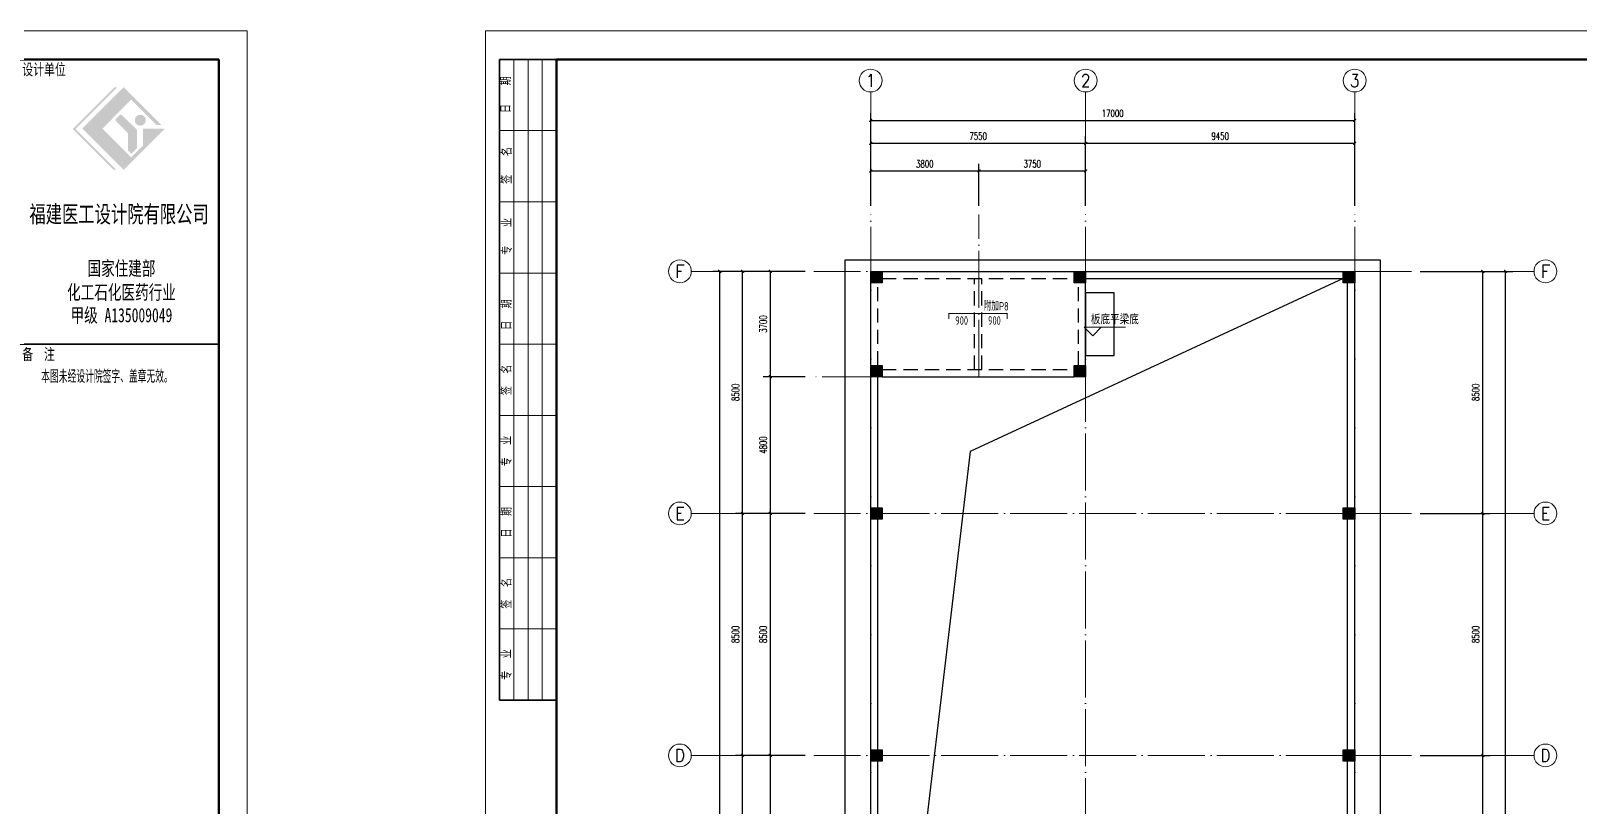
# Model space of a CAD drawing. Extents: x 3968514 to 5230306, y -516551 to -228246.
# Drawn here: x 4929560 to 4983969, y -460232 to -432979 of the extents above; entities that cross this region are included whole.
import ezdxf
from ezdxf.enums import TextEntityAlignment as Align

# ---------------------------------------------------------------- set-up
doc = ezdxf.new("R2010")
doc.units = 0
doc.header["$LTSCALE"] = 1000
doc.header["$MEASUREMENT"] = 0
for name, pattern in [('DASHED', [0.75, 0.5, -0.25]), ('DOTE', [2.42, 2, -0.2, 0.02, -0.2]), ('P_Dash1', [5, 4, -1])]:
    doc.linetypes.add(name, pattern=pattern)
for name, color, linetype, lineweight in [('AXIS', 3, 'Continuous', 15), ('AXIS_TEXT', 7, 'Continuous', 15), ('BEAM', 4, 'Continuous', 25), ('BEAM-DASHED', 4, 'P_Dash1', 25), ('COLUMN-HATCH', 251, 'Continuous', 25), ('DIM_ELEV', 3, 'Continuous', 15), ('DOTE', 1, 'DOTE', 9), ('FLOOR-REIN-TEXT', 7, 'Continuous', 25), ('FLOOR-REIN-UP', 15, 'Continuous', 35), ('FLOOR-REIN-UP-DIM', 142, 'Continuous', 25), ('FLOOR-REIN-UP-TEXT', 7, 'Continuous', 25), ('FRAME', 3, 'Continuous', 18), ('HOLE', 7, 'Continuous', 25), ('PUB_DIM', 3, 'Continuous', 15)]:
    doc.layers.add(name, color=color, linetype=linetype, lineweight=lineweight)
doc.layers.add('COLUMN', color=9, linetype='Continuous')
doc.layers.add('PUB_TEXT', color=7, linetype='Continuous')
doc.styles.add('_TCH_AXIS', font='COMPLEX', dxfattribs={"bigfont": 'GBCBIG'})
doc.styles.add('_TCH_DIM', font='SIMPLEX', dxfattribs={"bigfont": 'GBCBIG'})
doc.styles.add('_TCH_DIM_T3', font='SIMPLEX.shx', dxfattribs={"width": 0.7, "bigfont": 'GBCBIG.shx'})
doc.styles.add('COMPLEX', font='COMPLEX')
doc.styles.add('DXFS', font='txt.shx', dxfattribs={"width": 0.7, "bigfont": 'dxfs.shx'})
doc.styles.add('FRAME', font='simhei.ttf', dxfattribs={"width": 0.7})
doc.styles.add('Pkpmeng', font='Pkpmeng', dxfattribs={"bigfont": 'pkpmchn'})
doc.dimstyles.new('_TCH_ARCH&&100', dxfattribs={"dimtxt": 255, "dimasz": 100, "dimexe": 250, "dimexo": 300, "dimgap": 122.5, "dimtad": 1, "dimdec": 0, "dimzin": 0, "dimdsep": 46, "dimtxsty": '_TCH_DIM_T3', "dimblk": 'ARCHTICK', "dimcen": 0.09, "dimclrt": 7, "dimazin": 2, "dimtfac": 1, "dimtdec": 0, "dimtix": 1, "dimtmove": 2, "dimatfit": 3, "dimfxl": 150, "dimtolj": 1, "dimtzin": 0, "dimarcsym": 0})

# ---------------------------------------------------------------- blocks, each defined once
blk = doc.blocks.new('A$C0B803521')
at = {"layer": 'FRAME'}
h = blk.add_hatch(color=256, dxfattribs=at)
h.paths.add_polyline_path([(-21025, 90227), (-20017, 91236), (-19135, 90354), (-18955, 90354), (-20278, 91677), (-21728, 90227), (-20278, 88777), (-18828, 90227), (-19604, 90227), (-19604, 89631), (-20017, 89218)], flags=0)
edge = h.paths.add_edge_path(flags=0)
edge.add_arc((-20199, 90039), 69.1, 0, 45, ccw=False)
edge.add_line((-20130, 90039), (-20130, 89455))
edge.add_line((-20130, 89455), (-20014, 89339))
edge.add_line((-20014, 89339), (-19815, 89537))
edge.add_line((-19815, 89537), (-19815, 90148))
edge.add_arc((-19884, 90148), 69.1, 360, 405)
edge.add_line((-19835, 90197), (-20329, 90690))
edge.add_arc((-20378, 90642), 69.1, 45, 135)
edge.add_line((-20426, 90690), (-20541, 90576))
edge.add_arc((-20492, 90527), 69.1, 135, 225)
edge.add_line((-20541, 90478), (-20150, 90088))
edge = h.paths.add_edge_path(flags=0)
edge.add_arc((-19698, 90520), 192, 0, 180)
edge.add_arc((-19698, 90520), 192, 180, 360)
h.paths.add_polyline_path([(-20637, 88777), (-20539, 88777), (-21971, 90208), (-20502, 91677), (-20600, 91677), (-22068, 90208)], flags=0)
at = {"layer": 'FRAME', "lineweight": 18}
for p, q in [((-100043, 93652), (-100043, 34252)), ((-15943, 93652), (-100043, 93652)), ((-15943, 34252), (-15943, 93652))]:
    blk.add_line(p, q, dxfattribs=at)
at = {"layer": 'FRAME', "lineweight": 35}
for p, q in [((-97543, 92652), (-99543, 92652)), ((-99543, 92652), (-99543, 70152)), ((-23943, 82652), (-16943, 82652))]:
    blk.add_line(p, q, dxfattribs=at)
at = {"layer": 'FRAME', "lineweight": 140}
for p, q in [((-97543, 92652), (-97543, 35252)), ((-16943, 92652), (-97543, 92652)), ((-16943, 35252), (-16943, 92652))]:
    blk.add_line(p, q, dxfattribs=at)
at = {"layer": 'FRAME', "lineweight": 18}
for points in [[(-99043, 70152), (-99043, 92652)], [(-98543, 70152), (-98543, 92652)], [(-98043, 70152), (-98043, 92652)], [(-97543, 90152), (-99543, 90152)], [(-97543, 87652), (-99543, 87652)], [(-97543, 85152), (-99543, 85152)], [(-97543, 82652), (-99543, 82652)], [(-97543, 80152), (-99543, 80152)], [(-97543, 77652), (-99543, 77652)], [(-97543, 75152), (-99543, 75152)], [(-97543, 72652), (-99543, 72652)]]:
    blk.add_lwpolyline(points, dxfattribs=at)
at = {"layer": 'FRAME', "lineweight": 35}
blk.add_lwpolyline([(-97543, 70152), (-99543, 70152)], dxfattribs=at)
at = {"layer": 'FRAME', "style": 'FRAME'}
for s, insert, char_height, width, attachment_point in [('设计单位', (-23843, 92502), 400, 2368.14, 1), ('福建医工设计院有限公司', (-20443, 87187), 600, 9859.32, 5), ('国家住建部', (-20359, 85288), 500, 2944.75, 5), ('化工石化医药行业', (-20359, 84447), 500, 4781.36, 5), ('甲级 A135009049', (-20359, 83644), 500, 4439.66, 5), ('备  注', (-23843, 82502), 400, 1758.31, 1), ('{\\W0.55;本图未经设计院签字、盖章无效。}', (-23176, 81291), 400, 6834.92, 7)]:
    blk.add_mtext(s, dxfattribs=dict(at, insert=insert, char_height=char_height, width=width, attachment_point=attachment_point))
at = {"layer": 'FRAME', "char_height": 350, "attachment_point": 5, "rotation": 90, "style": 'DXFS'}
for s, insert, width in [('日   期', (-99319, 91415), 1350.55), ('签   名   ', (-99289, 88930), 1430.08), ('专   业', (-99284, 86439), 1489.43), ('日  期', (-99293, 83691), 1132.5), ('签  名   ', (-99293, 81402), 1185), ('专  业', (-99293, 78902), 1132.5), ('日  期', (-99293, 76402), 1132.5), ('签  名   ', (-99293, 73902), 1185)]:
    blk.add_mtext(s, dxfattribs=dict(at, insert=insert, width=width))
at = {"layer": 'FRAME', "lineweight": 18, "insert": (-99293, 71402), "char_height": 350, "width": 1132.5, "attachment_point": 5, "rotation": 90, "style": 'DXFS'}
blk.add_mtext('专  业', dxfattribs=at)
blk = doc.blocks.new('_AXISO')
blk.add_circle((0, 0), 0.5)
at = {"layer": 'AXIS_TEXT', "style": 'COMPLEX', "width": 1.041667}
blk.add_attdef('A', text='', height=0.56, dxfattribs=at).set_placement((-0.25, -0.28), (0.25, -0.28), align=Align.FIT)
blk = doc.blocks.new('_ArchTick')
at = {"color": 0, "linetype": 'ByBlock', "const_width": 0.4}
blk.add_lwpolyline([(-0.5, -0.5), (0.5, 0.5)], dxfattribs=at)
blk = doc.blocks.new('*D1344')
at = {"layer": 'AXIS', "color": 0, "lineweight": -2, "transparency": 16777216}
for p, q in [((0, 2300), (0, 5550)), ((17000, 2300), (17000, 5550)), ((0, 5300), (17000, 5300))]:
    blk.add_line(p, q, dxfattribs=at)
at = {"layer": 'Defpoints', "color": 0, "transparency": 16777216}
for p in [(17000, 5300), (0, 2000), (17000, 2000)]:
    blk.add_point(p, dxfattribs=at)
at = {"layer": 'AXIS', "color": 0, "lineweight": -2, "transparency": 16777216, "xscale": 100, "yscale": 100, "zscale": 100, "rotation": 180}
blk.add_blockref('_ArchTick', (0, 5300), dxfattribs=at)
at = {"layer": 'AXIS', "color": 0, "lineweight": -2, "transparency": 16777216, "xscale": 100, "yscale": 100, "zscale": 100}
blk.add_blockref('_ArchTick', (17000, 5300), dxfattribs=at)
at = {"layer": 'AXIS', "color": 7, "transparency": 16777216, "insert": (8500, 5550), "char_height": 255, "attachment_point": 5, "style": '_TCH_DIM_T3'}
blk.add_mtext('\\A1;17000', dxfattribs=at)
blk = doc.blocks.new('*D1345')
at = {"layer": 'AXIS', "color": 0, "lineweight": -2, "transparency": 16777216}
for p, q in [((0, 2300), (0, 4750)), ((0, 4500), (7550, 4500)), ((7550, 2300), (7550, 4750))]:
    blk.add_line(p, q, dxfattribs=at)
at = {"layer": 'Defpoints', "color": 0, "transparency": 16777216}
for p in [(7550, 4500), (0, 2000), (7550, 2000)]:
    blk.add_point(p, dxfattribs=at)
at = {"layer": 'AXIS', "color": 0, "lineweight": -2, "transparency": 16777216, "xscale": 100, "yscale": 100, "zscale": 100, "rotation": 180}
blk.add_blockref('_ArchTick', (0, 4500), dxfattribs=at)
at = {"layer": 'AXIS', "color": 0, "lineweight": -2, "transparency": 16777216, "xscale": 100, "yscale": 100, "zscale": 100}
blk.add_blockref('_ArchTick', (7550, 4500), dxfattribs=at)
at = {"layer": 'AXIS', "color": 7, "transparency": 16777216, "insert": (3775, 4750), "char_height": 255, "attachment_point": 5, "style": '_TCH_DIM_T3'}
blk.add_mtext('\\A1;7550', dxfattribs=at)
blk = doc.blocks.new('*D1346')
at = {"layer": 'AXIS', "color": 0, "lineweight": -2, "transparency": 16777216}
for p, q in [((7550, 2300), (7550, 4750)), ((7550, 4500), (17000, 4500)), ((17000, 2300), (17000, 4750))]:
    blk.add_line(p, q, dxfattribs=at)
at = {"layer": 'Defpoints', "color": 0, "transparency": 16777216}
for p in [(17000, 4500), (7550, 2000), (17000, 2000)]:
    blk.add_point(p, dxfattribs=at)
at = {"layer": 'AXIS', "color": 0, "lineweight": -2, "transparency": 16777216, "xscale": 100, "yscale": 100, "zscale": 100, "rotation": 180}
blk.add_blockref('_ArchTick', (7550, 4500), dxfattribs=at)
at = {"layer": 'AXIS', "color": 0, "lineweight": -2, "transparency": 16777216, "xscale": 100, "yscale": 100, "zscale": 100}
blk.add_blockref('_ArchTick', (17000, 4500), dxfattribs=at)
at = {"layer": 'AXIS', "color": 7, "transparency": 16777216, "insert": (12275, 4750), "char_height": 255, "attachment_point": 5, "style": '_TCH_DIM_T3'}
blk.add_mtext('\\A1;9450', dxfattribs=at)
blk = doc.blocks.new('*D1347')
at = {"layer": 'AXIS', "color": 0, "lineweight": -2, "transparency": 16777216}
for p, q in [((19300, 0), (22550, 0)), ((22300, -42000), (22300, 0)), ((19300, -42000), (22550, -42000))]:
    blk.add_line(p, q, dxfattribs=at)
at = {"layer": 'Defpoints', "color": 0, "transparency": 16777216}
for p in [(19000, 0), (22300, 0), (19000, -42000)]:
    blk.add_point(p, dxfattribs=at)
at = {"layer": 'AXIS', "color": 0, "lineweight": -2, "transparency": 16777216, "xscale": 100, "yscale": 100, "zscale": 100}
for p, rotation in [((22300, 0), 90), ((22300, -42000), 270)]:
    blk.add_blockref('_ArchTick', p, dxfattribs=dict(at, rotation=rotation))
at = {"layer": 'AXIS', "color": 7, "transparency": 16777216, "insert": (22050, -21000), "char_height": 255, "attachment_point": 5, "rotation": 90, "style": '_TCH_DIM_T3'}
blk.add_mtext('\\A1;42000', dxfattribs=at)
blk = doc.blocks.new('*D1350')
at = {"layer": 'AXIS', "color": 0, "lineweight": -2, "transparency": 16777216}
for p, q in [((19300, -17000), (21750, -17000)), ((21500, -25500), (21500, -17000)), ((19300, -25500), (21750, -25500))]:
    blk.add_line(p, q, dxfattribs=at)
at = {"layer": 'Defpoints', "color": 0, "transparency": 16777216}
for p in [(19000, -17000), (21500, -17000), (19000, -25500)]:
    blk.add_point(p, dxfattribs=at)
at = {"layer": 'AXIS', "color": 0, "lineweight": -2, "transparency": 16777216, "xscale": 100, "yscale": 100, "zscale": 100}
for p, rotation in [((21500, -17000), 90), ((21500, -25500), 270)]:
    blk.add_blockref('_ArchTick', p, dxfattribs=dict(at, rotation=rotation))
at = {"layer": 'AXIS', "color": 7, "transparency": 16777216, "insert": (21250, -21250), "char_height": 255, "attachment_point": 5, "rotation": 90, "style": '_TCH_DIM_T3'}
blk.add_mtext('\\A1;8500', dxfattribs=at)
blk = doc.blocks.new('*D1351')
at = {"layer": 'AXIS', "color": 0, "lineweight": -2, "transparency": 16777216}
for p, q in [((19300, -8500), (21750, -8500)), ((21500, -17000), (21500, -8500)), ((19300, -17000), (21750, -17000))]:
    blk.add_line(p, q, dxfattribs=at)
at = {"layer": 'Defpoints', "color": 0, "transparency": 16777216}
for p in [(19000, -8500), (21500, -8500), (19000, -17000)]:
    blk.add_point(p, dxfattribs=at)
at = {"layer": 'AXIS', "color": 0, "lineweight": -2, "transparency": 16777216, "xscale": 100, "yscale": 100, "zscale": 100}
for p, rotation in [((21500, -8500), 90), ((21500, -17000), 270)]:
    blk.add_blockref('_ArchTick', p, dxfattribs=dict(at, rotation=rotation))
at = {"layer": 'AXIS', "color": 7, "transparency": 16777216, "insert": (21250, -12750), "char_height": 255, "attachment_point": 5, "rotation": 90, "style": '_TCH_DIM_T3'}
blk.add_mtext('\\A1;8500', dxfattribs=at)
blk = doc.blocks.new('*D1352')
at = {"layer": 'AXIS', "color": 0, "lineweight": -2, "transparency": 16777216}
for p, q in [((19300, 0), (21750, 0)), ((21500, -8500), (21500, 0)), ((19300, -8500), (21750, -8500))]:
    blk.add_line(p, q, dxfattribs=at)
at = {"layer": 'Defpoints', "color": 0, "transparency": 16777216}
for p in [(19000, 0), (21500, 0), (19000, -8500)]:
    blk.add_point(p, dxfattribs=at)
at = {"layer": 'AXIS', "color": 0, "lineweight": -2, "transparency": 16777216, "xscale": 100, "yscale": 100, "zscale": 100}
for p, rotation in [((21500, 0), 90), ((21500, -8500), 270)]:
    blk.add_blockref('_ArchTick', p, dxfattribs=dict(at, rotation=rotation))
at = {"layer": 'AXIS', "color": 7, "transparency": 16777216, "insert": (21250, -4250), "char_height": 255, "attachment_point": 5, "rotation": 90, "style": '_TCH_DIM_T3'}
blk.add_mtext('\\A1;8500', dxfattribs=at)
blk = doc.blocks.new('*D1353')
at = {"layer": 'AXIS', "color": 0, "lineweight": -2, "transparency": 16777216}
for p, q in [((-2300, 0), (-5550, 0)), ((-5300, -42000), (-5300, 0)), ((-2300, -42000), (-5550, -42000))]:
    blk.add_line(p, q, dxfattribs=at)
at = {"layer": 'Defpoints', "color": 0, "transparency": 16777216}
for p in [(-5300, 0), (-2000, 0), (-2000, -42000)]:
    blk.add_point(p, dxfattribs=at)
at = {"layer": 'AXIS', "color": 0, "lineweight": -2, "transparency": 16777216, "xscale": 100, "yscale": 100, "zscale": 100}
for p, rotation in [((-5300, 0), 90), ((-5300, -42000), 270)]:
    blk.add_blockref('_ArchTick', p, dxfattribs=dict(at, rotation=rotation))
at = {"layer": 'AXIS', "color": 7, "transparency": 16777216, "insert": (-5550, -21000), "char_height": 255, "attachment_point": 5, "rotation": 90, "style": '_TCH_DIM_T3'}
blk.add_mtext('\\A1;42000', dxfattribs=at)
blk = doc.blocks.new('*D1356')
at = {"layer": 'AXIS', "color": 0, "lineweight": -2, "transparency": 16777216}
for p, q in [((-2300, -17000), (-4750, -17000)), ((-4500, -25500), (-4500, -17000)), ((-2300, -25500), (-4750, -25500))]:
    blk.add_line(p, q, dxfattribs=at)
at = {"layer": 'Defpoints', "color": 0, "transparency": 16777216}
for p in [(-4500, -17000), (-2000, -17000), (-2000, -25500)]:
    blk.add_point(p, dxfattribs=at)
at = {"layer": 'AXIS', "color": 0, "lineweight": -2, "transparency": 16777216, "xscale": 100, "yscale": 100, "zscale": 100}
for p, rotation in [((-4500, -17000), 90), ((-4500, -25500), 270)]:
    blk.add_blockref('_ArchTick', p, dxfattribs=dict(at, rotation=rotation))
at = {"layer": 'AXIS', "color": 7, "transparency": 16777216, "insert": (-4750, -21250), "char_height": 255, "attachment_point": 5, "rotation": 90, "style": '_TCH_DIM_T3'}
blk.add_mtext('\\A1;8500', dxfattribs=at)
blk = doc.blocks.new('*D1357')
at = {"layer": 'AXIS', "color": 0, "lineweight": -2, "transparency": 16777216}
for p, q in [((-2300, -8500), (-4750, -8500)), ((-4500, -17000), (-4500, -8500)), ((-2300, -17000), (-4750, -17000))]:
    blk.add_line(p, q, dxfattribs=at)
at = {"layer": 'Defpoints', "color": 0, "transparency": 16777216}
for p in [(-4500, -8500), (-2000, -8500), (-2000, -17000)]:
    blk.add_point(p, dxfattribs=at)
at = {"layer": 'AXIS', "color": 0, "lineweight": -2, "transparency": 16777216, "xscale": 100, "yscale": 100, "zscale": 100}
for p, rotation in [((-4500, -8500), 90), ((-4500, -17000), 270)]:
    blk.add_blockref('_ArchTick', p, dxfattribs=dict(at, rotation=rotation))
at = {"layer": 'AXIS', "color": 7, "transparency": 16777216, "insert": (-4750, -12750), "char_height": 255, "attachment_point": 5, "rotation": 90, "style": '_TCH_DIM_T3'}
blk.add_mtext('\\A1;8500', dxfattribs=at)
blk = doc.blocks.new('*D1358')
at = {"layer": 'AXIS', "color": 0, "lineweight": -2, "transparency": 16777216}
for p, q in [((-2300, 0), (-4750, 0)), ((-4500, -8500), (-4500, 0)), ((-2300, -8500), (-4750, -8500))]:
    blk.add_line(p, q, dxfattribs=at)
at = {"layer": 'Defpoints', "color": 0, "transparency": 16777216}
for p in [(-4500, 0), (-2000, 0), (-2000, -8500)]:
    blk.add_point(p, dxfattribs=at)
at = {"layer": 'AXIS', "color": 0, "lineweight": -2, "transparency": 16777216, "xscale": 100, "yscale": 100, "zscale": 100}
for p, rotation in [((-4500, 0), 90), ((-4500, -8500), 270)]:
    blk.add_blockref('_ArchTick', p, dxfattribs=dict(at, rotation=rotation))
at = {"layer": 'AXIS', "color": 7, "transparency": 16777216, "insert": (-4750, -4250), "char_height": 255, "attachment_point": 5, "rotation": 90, "style": '_TCH_DIM_T3'}
blk.add_mtext('\\A1;8500', dxfattribs=at)
blk = doc.blocks.new('dtsdgsdws')
at = {"layer": 'COLUMN-HATCH'}
for points in [[(5844790, -367189), (5845190, -367189), (5845190, -367589), (5844790, -367589)], [(5851940, -367189), (5852340, -367189), (5852340, -367589), (5851940, -367589)], [(5861390, -367189), (5861790, -367189), (5861790, -367589), (5861390, -367589)], [(5844790, -370489), (5845190, -370489), (5845190, -370889), (5844790, -370889)], [(5851940, -370489), (5852340, -370489), (5852340, -370889), (5851940, -370889)], [(5844790, -375489), (5845190, -375489), (5845190, -375889), (5844790, -375889)], [(5861390, -375489), (5861790, -375489), (5861790, -375889), (5861390, -375889)], [(5844790, -383989), (5845190, -383989), (5845190, -384389), (5844790, -384389)], [(5861390, -383989), (5861790, -383989), (5861790, -384389), (5861390, -384389)], [(5844790, -392489), (5845190, -392489), (5845190, -392889), (5844790, -392889)], [(5861390, -392489), (5861790, -392489), (5861790, -392889), (5861390, -392889)], [(5844790, -400989), (5845190, -400989), (5845190, -401389), (5844790, -401389)], [(5851940, -400989), (5852340, -400989), (5852340, -401389), (5851940, -401389)], [(5861390, -400989), (5861790, -400989), (5861790, -401389), (5861390, -401389)], [(5844790, -404089), (5845190, -404089), (5845190, -404489), (5844790, -404489)], [(5851940, -404089), (5852340, -404089), (5852340, -404489), (5851940, -404489)], [(5844790, -408789), (5845190, -408789), (5845190, -409189), (5844790, -409189)], [(5851940, -408789), (5852340, -408789), (5852340, -409189), (5851940, -409189)], [(5861390, -408789), (5861790, -408789), (5861790, -409189), (5861390, -409189)]]:
    blk.add_hatch(color=256, dxfattribs=at).paths.add_polyline_path(points, flags=0)
for points in [[(5862690, -409589), (5843890, -409589), (5843890, -366789), (5862690, -366789)], [(5853340, -367939), (5852340, -367939), (5852340, -370139), (5853340, -370139)], [(5853340, -401689), (5852340, -401689), (5852340, -403889), (5853340, -403889)]]:
    blk.add_lwpolyline(points, close=True)
at = {"layer": 'BEAM'}
for p, q in [((5845190, -367189), (5851940, -367189)), ((5852340, -367189), (5861390, -367189)), ((5844790, -370489), (5844790, -367589)), ((5852340, -367439), (5861390, -367439)), ((5852340, -370489), (5852340, -367589)), ((5861540, -375489), (5861540, -367589)), ((5861790, -375489), (5861790, -367589)), ((5844790, -375489), (5844790, -370889)), ((5845040, -375489), (5845040, -370889)), ((5845190, -370889), (5851940, -370889)), ((5844790, -383989), (5844790, -375889)), ((5845040, -383989), (5845040, -375889)), ((5861540, -383989), (5861540, -375889)), ((5861790, -383989), (5861790, -375889)), ((5844790, -392489), (5844790, -384389)), ((5845040, -392489), (5845040, -384389)), ((5861540, -392489), (5861540, -384389)), ((5861790, -392489), (5861790, -384389)), ((5844790, -400989), (5844790, -392889)), ((5845040, -400989), (5845040, -392889)), ((5861540, -400989), (5861540, -392889)), ((5861790, -400989), (5861790, -392889)), ((5844790, -404089), (5844790, -401389)), ((5845190, -401064), (5851940, -401064)), ((5852340, -404089), (5852340, -401389)), ((5861540, -408789), (5861540, -401389)), ((5861790, -408789), (5861790, -401389)), ((5844790, -408789), (5844790, -404489)), ((5852340, -408789), (5852340, -404489)), ((5852340, -408939), (5861390, -408939)), ((5845190, -409189), (5851940, -409189)), ((5852340, -409189), (5861390, -409189))]:
    blk.add_line(p, q, dxfattribs=at)
at = {"layer": 'BEAM-DASHED', "linetype": 'DASHED'}
for p, q in [((5845040, -370489), (5845040, -367589)), ((5845190, -367439), (5851940, -367439)), ((5848440, -370639), (5848440, -367439)), ((5848690, -370639), (5848690, -367439)), ((5852090, -370489), (5852090, -367589)), ((5845190, -370639), (5851940, -370639)), ((5845040, -404089), (5845040, -401389)), ((5845190, -401314), (5851940, -401314)), ((5852090, -404089), (5852090, -401389)), ((5845190, -404239), (5851940, -404239)), ((5845040, -408789), (5845040, -404489)), ((5845190, -404489), (5851940, -404489)), ((5846265, -406739), (5846265, -404489)), ((5846515, -406739), (5846515, -404489)), ((5852090, -408789), (5852090, -404489)), ((5845040, -406739), (5852090, -406739)), ((5845040, -406939), (5852090, -406939)), ((5845190, -408939), (5851940, -408939))]:
    blk.add_line(p, q, dxfattribs=at)
at = {"layer": 'COLUMN'}
for points in [[(5844790, -367189), (5845190, -367189), (5845190, -367589), (5844790, -367589), (5844790, -367189)], [(5851940, -367189), (5852340, -367189), (5852340, -367589), (5851940, -367589), (5851940, -367189)], [(5861390, -367189), (5861790, -367189), (5861790, -367589), (5861390, -367589), (5861390, -367189)], [(5844790, -370489), (5845190, -370489), (5845190, -370889), (5844790, -370889), (5844790, -370489)], [(5851940, -370489), (5852340, -370489), (5852340, -370889), (5851940, -370889), (5851940, -370489)], [(5844790, -375489), (5845190, -375489), (5845190, -375889), (5844790, -375889), (5844790, -375489)], [(5861390, -375489), (5861790, -375489), (5861790, -375889), (5861390, -375889), (5861390, -375489)], [(5844790, -383989), (5845190, -383989), (5845190, -384389), (5844790, -384389), (5844790, -383989)], [(5861390, -383989), (5861790, -383989), (5861790, -384389), (5861390, -384389), (5861390, -383989)], [(5844790, -392489), (5845190, -392489), (5845190, -392889), (5844790, -392889), (5844790, -392489)], [(5861390, -392489), (5861790, -392489), (5861790, -392889), (5861390, -392889), (5861390, -392489)], [(5844790, -400989), (5845190, -400989), (5845190, -401389), (5844790, -401389), (5844790, -400989)], [(5851940, -400989), (5852340, -400989), (5852340, -401389), (5851940, -401389), (5851940, -400989)], [(5861390, -400989), (5861790, -400989), (5861790, -401389), (5861390, -401389), (5861390, -400989)], [(5844790, -404089), (5845190, -404089), (5845190, -404489), (5844790, -404489), (5844790, -404089)], [(5851940, -404089), (5852340, -404089), (5852340, -404489), (5851940, -404489), (5851940, -404089)], [(5844790, -408789), (5845190, -408789), (5845190, -409189), (5844790, -409189), (5844790, -408789)], [(5851940, -408789), (5852340, -408789), (5852340, -409189), (5851940, -409189), (5851940, -408789)], [(5861390, -408789), (5861790, -408789), (5861790, -409189), (5861390, -409189), (5861390, -408789)]]:
    blk.add_lwpolyline(points, dxfattribs=at)
at = {"layer": 'HOLE'}
for p, q in [((5861390, -367439), (5848284, -373520)), ((5848284, -373520), (5845040, -400989))]:
    blk.add_line(p, q, dxfattribs=at)
at = {"layer": 'FLOOR-REIN-TEXT', "style": 'Pkpmeng', "width": 0.7}
blk.add_text('K8', height=300, dxfattribs=at).set_placement((5861840, -394805), align=Align.MIDDLE_RIGHT)
blk = doc.blocks.new('dtgdxgsesz')
at = {"layer": 'FLOOR-REIN-UP', "linetype": 'Continuous', "ltscale": 0.001, "const_width": 35}
for points in [[(71473, 45059), (71473, 45259), (73523, 45259), (73523, 45059)], [(69563, 8639), (69363, 8639), (69363, 10489), (69563, 10489)], [(72903, 8639), (72703, 8639), (72703, 10489), (72903, 10489)]]:
    blk.add_lwpolyline(points, dxfattribs=at)
at = {"layer": 'FLOOR-REIN-UP-DIM', "style": 'Pkpmeng', "width": 0.7}
for p in [(71923, 45009), (73073, 45009)]:
    blk.add_text('900', height=300, dxfattribs=at).set_placement(p, align=Align.MIDDLE_CENTER)
for p in [(69613, 10089), (72953, 10089), (69613, 9039), (72953, 9039)]:
    blk.add_text('800', height=300, rotation=90, dxfattribs=at).set_placement(p, align=Align.MIDDLE_CENTER)
at = {"layer": 'FLOOR-REIN-UP-TEXT', "style": 'Pkpmeng', "width": 0.7}
blk.add_text('附加P8', height=300, dxfattribs=at).set_placement((72691, 45509), align=Align.MIDDLE_LEFT)
for p in [(69113, 9707), (72453, 9707)]:
    blk.add_text('附加P8', height=300, rotation=90, dxfattribs=at).set_placement(p, align=Align.MIDDLE_LEFT)
blk = doc.blocks.new('*D1055')
at = {"layer": 'Defpoints', "color": 0, "transparency": 16777216}
for p in [(4955530, -458421), (4957055, -458421), (4957055, -466921)]:
    blk.add_point(p, dxfattribs=at)
at = {"layer": 'PUB_DIM', "color": 0, "lineweight": -2, "transparency": 16777216}
for p, q in [((4956755, -458421), (4955280, -458421)), ((4955530, -466921), (4955530, -458421)), ((4956755, -466921), (4955280, -466921))]:
    blk.add_line(p, q, dxfattribs=at)
at = {"layer": 'PUB_DIM', "color": 0, "lineweight": -2, "transparency": 16777216, "xscale": 100, "yscale": 100, "zscale": 100}
for p, rotation in [((4955530, -458421), 90), ((4955530, -466921), 270)]:
    blk.add_blockref('_ArchTick', p, dxfattribs=dict(at, rotation=rotation))
at = {"layer": 'PUB_DIM', "color": 7, "transparency": 16777216, "insert": (4955280, -462671), "char_height": 255, "attachment_point": 5, "rotation": 90, "style": '_TCH_DIM_T3'}
blk.add_mtext('\\A1;8500', dxfattribs=at)
blk = doc.blocks.new('*D1056')
at = {"layer": 'Defpoints', "color": 0, "transparency": 16777216}
for p in [(4955530, -449921), (4957055, -449921), (4957055, -458421)]:
    blk.add_point(p, dxfattribs=at)
at = {"layer": 'PUB_DIM', "color": 0, "lineweight": -2, "transparency": 16777216}
for p, q in [((4956755, -449921), (4955280, -449921)), ((4955530, -458421), (4955530, -449921)), ((4956755, -458421), (4955280, -458421))]:
    blk.add_line(p, q, dxfattribs=at)
at = {"layer": 'PUB_DIM', "color": 0, "lineweight": -2, "transparency": 16777216, "xscale": 100, "yscale": 100, "zscale": 100}
for p, rotation in [((4955530, -449921), 90), ((4955530, -458421), 270)]:
    blk.add_blockref('_ArchTick', p, dxfattribs=dict(at, rotation=rotation))
at = {"layer": 'PUB_DIM', "color": 7, "transparency": 16777216, "insert": (4955280, -454171), "char_height": 255, "attachment_point": 5, "rotation": 90, "style": '_TCH_DIM_T3'}
blk.add_mtext('\\A1;8500', dxfattribs=at)
blk = doc.blocks.new('*D1057')
at = {"layer": 'Defpoints', "color": 0, "transparency": 16777216}
for p in [(4955530, -445121), (4957055, -445121), (4957055, -449921)]:
    blk.add_point(p, dxfattribs=at)
at = {"layer": 'PUB_DIM', "color": 0, "lineweight": -2, "transparency": 16777216}
for p, q in [((4956755, -445121), (4955280, -445121)), ((4955530, -449921), (4955530, -445121)), ((4956755, -449921), (4955280, -449921))]:
    blk.add_line(p, q, dxfattribs=at)
at = {"layer": 'PUB_DIM', "color": 0, "lineweight": -2, "transparency": 16777216, "xscale": 100, "yscale": 100, "zscale": 100}
for p, rotation in [((4955530, -445121), 90), ((4955530, -449921), 270)]:
    blk.add_blockref('_ArchTick', p, dxfattribs=dict(at, rotation=rotation))
at = {"layer": 'PUB_DIM', "color": 7, "transparency": 16777216, "insert": (4955280, -447521), "char_height": 255, "attachment_point": 5, "rotation": 90, "style": '_TCH_DIM_T3'}
blk.add_mtext('\\A1;4800', dxfattribs=at)
blk = doc.blocks.new('*D1058')
at = {"layer": 'Defpoints', "color": 0, "transparency": 16777216}
for p in [(4955530, -441421), (4957055, -441421), (4957055, -445121)]:
    blk.add_point(p, dxfattribs=at)
at = {"layer": 'PUB_DIM', "color": 0, "lineweight": -2, "transparency": 16777216}
for p, q in [((4956755, -441421), (4955280, -441421)), ((4955530, -445121), (4955530, -441421)), ((4956755, -445121), (4955280, -445121))]:
    blk.add_line(p, q, dxfattribs=at)
at = {"layer": 'PUB_DIM', "color": 0, "lineweight": -2, "transparency": 16777216, "xscale": 100, "yscale": 100, "zscale": 100}
for p, rotation in [((4955530, -441421), 90), ((4955530, -445121), 270)]:
    blk.add_blockref('_ArchTick', p, dxfattribs=dict(at, rotation=rotation))
at = {"layer": 'PUB_DIM', "color": 7, "transparency": 16777216, "insert": (4955280, -443271), "char_height": 255, "attachment_point": 5, "rotation": 90, "style": '_TCH_DIM_T3'}
blk.add_mtext('\\A1;3700', dxfattribs=at)
blk = doc.blocks.new('*D1059')
at = {"layer": 'Defpoints', "color": 0, "transparency": 16777216}
for p in [(4962855, -437896), (4959055, -439421), (4962855, -439421)]:
    blk.add_point(p, dxfattribs=at)
at = {"layer": 'PUB_DIM', "color": 0, "lineweight": -2, "transparency": 16777216}
for p, q in [((4959055, -439121), (4959055, -437646)), ((4959055, -437896), (4962855, -437896)), ((4962855, -439121), (4962855, -437646))]:
    blk.add_line(p, q, dxfattribs=at)
at = {"layer": 'PUB_DIM', "color": 0, "lineweight": -2, "transparency": 16777216, "xscale": 100, "yscale": 100, "zscale": 100, "rotation": 180}
blk.add_blockref('_ArchTick', (4959055, -437896), dxfattribs=at)
at = {"layer": 'PUB_DIM', "color": 0, "lineweight": -2, "transparency": 16777216, "xscale": 100, "yscale": 100, "zscale": 100}
blk.add_blockref('_ArchTick', (4962855, -437896), dxfattribs=at)
at = {"layer": 'PUB_DIM', "color": 7, "transparency": 16777216, "insert": (4960955, -437646), "char_height": 255, "attachment_point": 5, "style": '_TCH_DIM_T3'}
blk.add_mtext('\\A1;3800', dxfattribs=at)
blk = doc.blocks.new('*D1060')
at = {"layer": 'Defpoints', "color": 0, "transparency": 16777216}
for p in [(4966605, -437896), (4962855, -439421), (4966605, -439421)]:
    blk.add_point(p, dxfattribs=at)
at = {"layer": 'PUB_DIM', "color": 0, "lineweight": -2, "transparency": 16777216}
for p, q in [((4962855, -439121), (4962855, -437646)), ((4962855, -437896), (4966605, -437896)), ((4966605, -439121), (4966605, -437646))]:
    blk.add_line(p, q, dxfattribs=at)
at = {"layer": 'PUB_DIM', "color": 0, "lineweight": -2, "transparency": 16777216, "xscale": 100, "yscale": 100, "zscale": 100, "rotation": 180}
blk.add_blockref('_ArchTick', (4962855, -437896), dxfattribs=at)
at = {"layer": 'PUB_DIM', "color": 0, "lineweight": -2, "transparency": 16777216, "xscale": 100, "yscale": 100, "zscale": 100}
blk.add_blockref('_ArchTick', (4966605, -437896), dxfattribs=at)
at = {"layer": 'PUB_DIM', "color": 7, "transparency": 16777216, "insert": (4964730, -437646), "char_height": 255, "attachment_point": 5, "style": '_TCH_DIM_T3'}
blk.add_mtext('\\A1;3750', dxfattribs=at)
blk = doc.blocks.new('A$Cbcbeac01')
at = {"layer": 'AXIS'}
for p, q in [((0, 2300), (0, 6300)), ((7550, 2300), (7550, 6300)), ((17000, 2300), (17000, 6300)), ((-2300, 0), (-6300, 0)), ((19300, 0), (23300, 0)), ((-2300, -8500), (-6300, -8500)), ((19300, -8500), (23300, -8500)), ((-2300, -17000), (-6300, -17000)), ((19300, -17000), (23300, -17000))]:
    blk.add_line(p, q, dxfattribs=at)
at = {"layer": 'DOTE'}
for p, q in [((0, -44000), (0, 2000)), ((7550, -44000), (7550, 2000)), ((17000, -44000), (17000, 2000)), ((19000, 0), (-2000, 0)), ((19000, -8500), (-2000, -8500)), ((19000, -17000), (-2000, -17000))]:
    blk.add_line(p, q, dxfattribs=at)
at = {"layer": 'AXIS'}
ref = blk.add_blockref('_AXISO', (0, 6700), dxfattribs=dict(at, xscale=800, yscale=800, zscale=800))
ref.add_attrib('A', '1', dxfattribs={"layer": 'AXIS_TEXT', "height": 449.3, "style": '_TCH_AXIS', "width": 1.736434}).set_placement((-167.2, 6475.4), (167.2, 6475.4), align=Align.FIT)
ref = blk.add_blockref('_AXISO', (7550, 6700), dxfattribs=dict(at, xscale=800, yscale=800, zscale=800))
ref.add_attrib('A', '2', dxfattribs={"layer": 'AXIS_TEXT', "height": 451.1, "style": '_TCH_AXIS', "width": 1.103448}).set_placement((7384.1, 6474.5), (7715.9, 6474.5), align=Align.FIT)
ref = blk.add_blockref('_AXISO', (17000, 6700), dxfattribs=dict(at, xscale=800, yscale=800, zscale=800))
ref.add_attrib('A', '3', dxfattribs={"layer": 'AXIS_TEXT', "height": 453.8, "style": '_TCH_AXIS', "width": 1.084746}).set_placement((16835.9, 6473.1), (17164.1, 6473.1), align=Align.FIT)
ref = blk.add_blockref('_AXISO', (-6700, 0), dxfattribs=dict(at, xscale=800, yscale=800, zscale=800))
ref.add_attrib('A', 'F', dxfattribs={"layer": 'AXIS_TEXT', "height": 448.3, "style": '_TCH_AXIS', "width": 0.982456}).set_placement((-6867.8, -224.2), (-6532.2, -224.2), align=Align.FIT)
ref = blk.add_blockref('_AXISO', (23700, 0), dxfattribs=dict(at, xscale=800, yscale=800, zscale=800))
ref.add_attrib('A', 'F', dxfattribs={"layer": 'AXIS_TEXT', "height": 448.3, "style": '_TCH_AXIS', "width": 0.982456}).set_placement((23532.2, -224.2), (23867.8, -224.2), align=Align.FIT)
ref = blk.add_blockref('_AXISO', (-6700, -8500), dxfattribs=dict(at, xscale=800, yscale=800, zscale=800))
ref.add_attrib('A', 'E', dxfattribs={"layer": 'AXIS_TEXT', "height": 448.3, "style": '_TCH_AXIS', "width": 0.982456}).set_placement((-6867.8, -8724.2), (-6532.2, -8724.2), align=Align.FIT)
ref = blk.add_blockref('_AXISO', (23700, -8500), dxfattribs=dict(at, xscale=800, yscale=800, zscale=800))
ref.add_attrib('A', 'E', dxfattribs={"layer": 'AXIS_TEXT', "height": 448.3, "style": '_TCH_AXIS', "width": 0.982456}).set_placement((23532.2, -8724.2), (23867.8, -8724.2), align=Align.FIT)
ref = blk.add_blockref('_AXISO', (-6700, -17000), dxfattribs=dict(at, xscale=800, yscale=800, zscale=800))
ref.add_attrib('A', 'D', dxfattribs={"layer": 'AXIS_TEXT', "height": 448.3, "style": '_TCH_AXIS', "width": 0.924665}).set_placement((-6867.8, -17224.2), (-6532.2, -17224.2), align=Align.FIT)
ref = blk.add_blockref('_AXISO', (23700, -17000), dxfattribs=dict(at, xscale=800, yscale=800, zscale=800))
ref.add_attrib('A', 'D', dxfattribs={"layer": 'AXIS_TEXT', "height": 448.3, "style": '_TCH_AXIS', "width": 0.924665}).set_placement((23532.2, -17224.2), (23867.8, -17224.2), align=Align.FIT)
for p1, p2, distance, picture, middle in [((0, 2000), (17000, 2000), 3300, '*D1344', (8500, 5550)), ((0, 2000), (7550, 2000), 2500, '*D1345', (3775, 4750)), ((7550, 2000), (17000, 2000), 2500, '*D1346', (12275, 4750)), ((-2000, -42000), (-2000, 0), 3300, '*D1353', (-5550, -21000)), ((-2000, -8500), (-2000, 0), 2500, '*D1358', (-4750, -4250)), ((19000, -42000), (19000, 0), -3300, '*D1347', (22050, -21000)), ((19000, -8500), (19000, 0), -2500, '*D1352', (21250, -4250)), ((-2000, -17000), (-2000, -8500), 2500, '*D1357', (-4750, -12750)), ((19000, -17000), (19000, -8500), -2500, '*D1351', (21250, -12750)), ((-2000, -25500), (-2000, -17000), 2500, '*D1356', (-4750, -21250)), ((19000, -25500), (19000, -17000), -2500, '*D1350', (21250, -21250))]:
    dim = blk.add_aligned_dim(p1=p1, p2=p2, distance=distance, dimstyle='_TCH_ARCH&&100', dxfattribs=at)
    dim.commit()
    dim.dimension.update_dxf_attribs({"geometry": picture, "text_midpoint": middle})

msp = doc.modelspace()

# ---------------------------------------------------------------- linework, layer by layer
at = {"layer": 'DIM_ELEV'}
for p, q in [((4966855.18561, -443684.64938), (4966555.18561, -443384.64938)), ((4966555.18561, -443384.64938), (4968002.01838, -443384.64938)), ((4966855.18561, -443684.64938), (4967155.18561, -443384.64938))]:
    msp.add_line(p, q, dxfattribs=at)
at = {"layer": 'DOTE'}
for p, q in [((4962854.69739, -445120.60786, -0.30417), (4962854.69739, -439420.60786, -0.30417)), ((4966604.69739, -445120.60786, -0.30417), (4957054.69739, -445120.60786, -0.30417))]:
    msp.add_line(p, q, dxfattribs=at)

# ---------------------------------------------------------------- block references
for name, p in [('A$C0B803521', (4953097.22863, -526631.20711)), ('A$C0B803521', (5045563.84944, -526631.20711)), ('A$Cbcbeac01', (4959054.69739, -441420.60786, -0.30417)), ('dtsdgsdws', (-885734.99976, -74232.03775, -0.30417)), ('dtgdxgsesz', (4890326.7395, -488157.12408, -0.30417))]:
    msp.add_blockref(name, p)

# ---------------------------------------------------------------- texts
at = {"layer": 'PUB_TEXT', "style": '_TCH_DIM'}
msp.add_text('板底平梁底', height=337.588652, dxfattribs=at).set_placement((4966787.97583, -443279.64938))

# ---------------------------------------------------------------- dimensions: what is measured, and where the dimension line sits
at = {"layer": 'PUB_DIM'}
for p1, p2, picture, middle in [((4959054.69739, -439420.60786), (4962854.69739, -439420.60786), '*D1059', (4960954.69739, -437645.60786)), ((4962854.69739, -439420.60786), (4966604.69739, -439420.60786), '*D1060', (4964729.69739, -437645.60786)), ((4957054.69739, -445120.60786), (4957054.69739, -441420.60786), '*D1058', (4955279.69739, -443270.60786)), ((4957054.69739, -449920.60786), (4957054.69739, -445120.60786), '*D1057', (4955279.69739, -447520.60786)), ((4957054.69739, -458420.60786), (4957054.69739, -449920.60786), '*D1056', (4955279.69739, -454170.60786)), ((4957054.69739, -466920.60786), (4957054.69739, -458420.60786), '*D1055', (4955279.69739, -462670.60786))]:
    dim = msp.add_aligned_dim(p1=p1, p2=p2, distance=1525, dimstyle='_TCH_ARCH&&100', dxfattribs=at)
    dim.commit()
    dim.dimension.update_dxf_attribs({"geometry": picture, "text_midpoint": middle})

doc.saveas('drawing.dxf')
